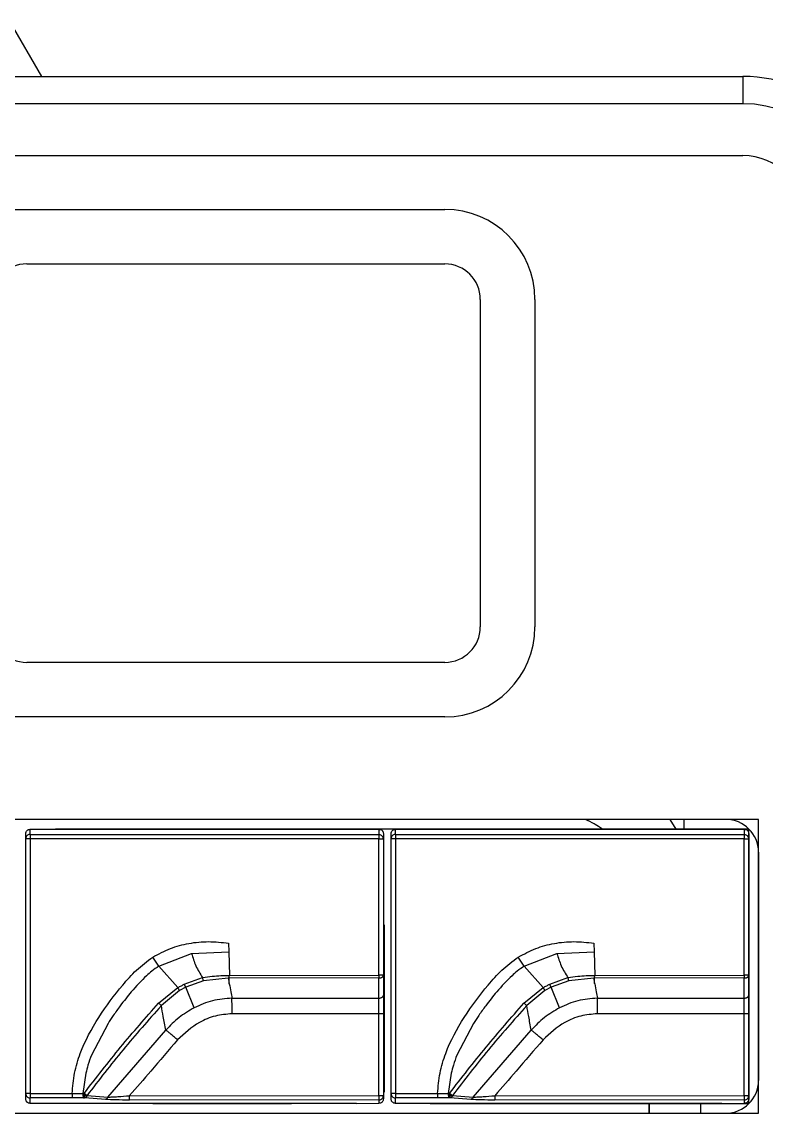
# Model space of a CAD drawing. Header units: millimetres. Extents: x 340 to 481, y 493 to 586.
# Drawn here: x 419.88 to 433.51, y 538.26 to 558.26 of the extents above; entities that cross this region are included whole.
import ezdxf

# ---------------------------------------------------------------- set-up
doc = ezdxf.new("R2010")
doc.units = ezdxf.units.MM
doc.linetypes.add('CENTERX2', pattern=[20.32, 12.7, -2.54, 2.54, -2.54])

msp = doc.modelspace()

# ---------------------------------------------------------------- linework, layer by layer
at = {"color": 7, "linetype": 'Continuous', "lineweight": 25}
for p, q in [((420.242, 557.257), (419.665, 558.257)), ((366.407, 557.257), (433.085, 557.257)), ((433.085, 557.257), (433.085, 556.757)), ((433.085, 556.757), (366.407, 556.757)), ((419.966, 553.822), (427.626, 553.822)), ((428.276, 553.172), (428.276, 547.172)), ((427.626, 546.522), (419.966, 546.522)), ((432.774, 543.645), (366.819, 543.645)), ((431.866, 543.465), (431.752, 543.645)), ((432.002, 543.645), (432.002, 543.465)), ((420.029, 543.465), (426.419, 543.465)), ((420.029, 543.371), (420.029, 543.465)), ((426.419, 543.465), (426.419, 543.366)), ((426.723, 543.465), (433.113, 543.465)), ((426.723, 543.371), (426.723, 543.465)), ((433.113, 543.465), (433.113, 543.366)), ((419.948, 543.291), (419.948, 543.385)), ((419.948, 538.622), (419.948, 543.291)), ((420.029, 543.371), (426.419, 543.366)), ((420.029, 543.292), (420.029, 538.623)), ((426.418, 543.287), (420.029, 543.292)), ((426.418, 540.791), (426.418, 543.287)), ((426.5, 543.385), (426.5, 543.286)), ((426.5, 543.286), (426.5, 540.79)), ((426.642, 543.291), (426.642, 543.385)), ((426.642, 538.622), (426.642, 543.291)), ((426.723, 543.371), (433.113, 543.366)), ((426.723, 543.292), (426.723, 538.623)), ((433.112, 543.287), (426.723, 543.292)), ((433.112, 540.791), (433.112, 543.287)), ((433.194, 543.385), (433.194, 543.286)), ((433.194, 543.286), (433.194, 540.79)), ((433.374, 543.045), (433.374, 538.863)), ((423.665, 541.378), (423.669, 541.219)), ((430.359, 541.378), (430.363, 541.219)), ((422.387, 540.956), (422.277, 541.123)), ((422.387, 540.956), (422.987, 541.188)), ((422.987, 541.188), (423.669, 541.219)), ((423.669, 541.219), (423.68, 540.788)), ((429.081, 540.956), (428.971, 541.123)), ((429.081, 540.956), (429.681, 541.188)), ((429.681, 541.188), (430.363, 541.219)), ((430.363, 541.219), (430.374, 540.788)), ((422.735, 540.563), (422.387, 540.956)), ((429.429, 540.563), (429.081, 540.956)), ((422.853, 540.625), (423.188, 540.746)), ((423.204, 540.686), (422.879, 540.57)), ((423.659, 540.738), (423.204, 540.686)), ((423.674, 540.738), (423.659, 540.738)), ((426.419, 540.74), (423.674, 540.738)), ((423.676, 540.648), (423.674, 540.738)), ((423.68, 540.788), (426.418, 540.791)), ((426.419, 540.372), (426.419, 540.74)), ((426.5, 540.79), (426.5, 540.421)), ((429.547, 540.625), (429.882, 540.746)), ((429.898, 540.686), (429.573, 540.57)), ((430.353, 540.738), (429.898, 540.686)), ((430.368, 540.738), (430.353, 540.738)), ((433.113, 540.74), (430.368, 540.738)), ((430.37, 540.648), (430.368, 540.738)), ((430.374, 540.788), (433.112, 540.791)), ((433.113, 540.372), (433.113, 540.74)), ((433.194, 540.79), (433.194, 540.421)), ((422.382, 540.281), (422.735, 540.563)), ((422.765, 540.509), (422.433, 540.233)), ((422.879, 540.57), (422.765, 540.509)), ((423.035, 540.195), (422.879, 540.57)), ((429.076, 540.281), (429.429, 540.563)), ((429.459, 540.509), (429.127, 540.233)), ((429.573, 540.57), (429.459, 540.509)), ((429.729, 540.195), (429.573, 540.57)), ((423.727, 540.369), (426.419, 540.372)), ((430.421, 540.369), (433.113, 540.372)), ((423.728, 540.088), (426.418, 540.092)), ((426.418, 540.088), (423.728, 540.085)), ((426.418, 538.587), (426.418, 540.088)), ((426.5, 540.088), (426.5, 538.587)), ((430.422, 540.088), (433.112, 540.092)), ((433.112, 540.088), (430.422, 540.085)), ((433.112, 538.587), (433.112, 540.088)), ((433.194, 540.088), (433.194, 538.587)), ((421.456, 539.907), (421.153, 539.329)), ((428.15, 539.907), (427.847, 539.329)), ((421.452, 538.558), (422.515, 539.785)), ((428.146, 538.558), (429.209, 539.785)), ((421.05, 538.994), (420.994, 538.625)), ((427.744, 538.994), (427.688, 538.625)), ((419.948, 538.524), (419.948, 538.622)), ((420.029, 538.623), (420.799, 538.624)), ((420.8, 538.543), (420.029, 538.542)), ((420.029, 538.443), (420.029, 538.542)), ((426.007, 538.443), (420.029, 538.443)), ((420.799, 538.624), (420.994, 538.625)), ((420.994, 538.625), (421.019, 538.626)), ((421.029, 538.545), (421.005, 538.544)), ((421.019, 538.626), (421.02, 538.596)), ((421.409, 538.516), (421.029, 538.545)), ((421.073, 538.587), (421.452, 538.558)), ((421.846, 538.583), (426.418, 538.587)), ((426.419, 538.507), (421.847, 538.503)), ((426.007, 538.443), (426.419, 538.444)), ((426.419, 538.507), (426.419, 538.444)), ((426.5, 538.587), (426.5, 538.524)), ((426.642, 538.524), (426.642, 538.622)), ((426.723, 538.623), (427.493, 538.624)), ((427.494, 538.543), (426.723, 538.542)), ((426.723, 538.443), (426.723, 538.542)), ((432.701, 538.443), (426.723, 538.443)), ((427.493, 538.624), (427.688, 538.625)), ((427.688, 538.625), (427.713, 538.626)), ((427.723, 538.545), (427.699, 538.544)), ((427.713, 538.626), (427.714, 538.596)), ((428.103, 538.516), (427.723, 538.545)), ((427.767, 538.587), (428.146, 538.558)), ((428.54, 538.583), (433.112, 538.587)), ((433.113, 538.507), (428.541, 538.503)), ((431.367, 538.263), (431.367, 538.443)), ((431.368, 538.443), (431.368, 538.263)), ((432.319, 538.263), (432.319, 538.443)), ((432.701, 538.443), (433.113, 538.444)), ((433.113, 538.507), (433.113, 538.444)), ((433.194, 538.587), (433.194, 538.524)), ((366.819, 538.263), (432.774, 538.263))]:
    msp.add_line(p, q, dxfattribs=at)
at = {"color": 7, "linetype": 'Continuous'}
for p, q in [((366.407, 555.807), (433.085, 555.807)), ((407.83, 554.822), (427.626, 554.822)), ((419.966, 553.822), (427.626, 553.822)), ((428.276, 553.172), (428.276, 547.172)), ((429.276, 553.172), (429.276, 547.172)), ((427.626, 546.522), (419.966, 546.522)), ((427.626, 545.522), (407.83, 545.522)), ((433.374, 543.645), (366.219, 543.645)), ((433.374, 538.263), (433.374, 543.645)), ((426.515, 541.714), (426.515, 538.647)), ((366.219, 538.263), (433.374, 538.263))]:
    msp.add_line(p, q, dxfattribs=at)
at = {"color": 7, "linetype": 'CENTERX2'}
for p, q in [((433.194, 543.465), (366.399, 543.465)), ((433.194, 538.443), (433.194, 543.465)), ((366.399, 538.443), (433.194, 538.443))]:
    msp.add_line(p, q, dxfattribs=at)
at = {"color": 7, "linetype": 'Continuous', "lineweight": 25, "flags": 128}
for points in [[(423.678, 540.635), (423.677, 540.642), (423.676, 540.648)], [(430.372, 540.635), (430.371, 540.642), (430.37, 540.648)], [(423.728, 540.085), (423.728, 540.086), (423.728, 540.086), (423.728, 540.086), (423.728, 540.087), (423.728, 540.087), (423.728, 540.088), (423.728, 540.088), (423.728, 540.088)], [(430.422, 540.085), (430.422, 540.086), (430.422, 540.086), (430.422, 540.086), (430.422, 540.087), (430.422, 540.087), (430.422, 540.088), (430.422, 540.088), (430.422, 540.088)]]:
    msp.add_lwpolyline(points, dxfattribs=at)
at = {"color": 7, "linetype": 'Continuous', "lineweight": 25}
for centre, radius, start, end in [((433.085, 554.67), 2.587, 0, 90), ((433.085, 554.67), 2.087, 0, 90), ((419.966, 553.172), 0.65, 90, 180), ((427.626, 553.172), 0.65, 0, 90), ((419.966, 547.172), 0.65, 180, 270), ((427.626, 547.172), 0.65, 270, 0), ((429.367, 541.827), 2, 54.9665, 65.3424), ((429.368, 541.827), 2, 54.9665, 65.3424), ((432.774, 543.045), 0.6, 360, 90), ((423.08, 543.307), 3.052, 178.8009, 180.2767), ((429.472, 543.302), 3.054, 178.8017, 180.2762), ((429.774, 543.307), 3.052, 178.8009, 180.2767), ((436.166, 543.302), 3.054, 178.8017, 180.2762), ((510.108, 556.38), 87.853, 190.25626, 190.31584), ((434.61, 540.795), 8.192, 180.0303, 180.3847), ((516.802, 556.38), 87.853, 190.25626, 190.31584), ((441.304, 540.795), 8.192, 180.0303, 180.3847), ((432.774, 538.863), 0.6, 270, 360), ((422.975, 538.607), 2.946, 179.6961, 181.2645), ((423.745, 538.608), 2.947, 179.696, 181.2644), ((424.83, 538.568), 2.984, 179.7066, 181.239), ((429.402, 538.571), 2.984, 179.7067, 181.239), ((429.669, 538.607), 2.946, 179.6961, 181.2645), ((430.439, 538.608), 2.947, 179.696, 181.2644), ((431.524, 538.568), 2.984, 179.7066, 181.239), ((436.096, 538.571), 2.984, 179.7067, 181.239)]:
    msp.add_arc(centre, radius, start, end, dxfattribs=at)
at = {"color": 7, "linetype": 'Continuous'}
for centre, radius, start, end in [((433.085, 554.67), 1.137, 0, 90), ((427.626, 553.172), 1.65, 0, 90), ((419.966, 553.172), 0.65, 90, 180), ((427.626, 553.172), 0.65, 360, 90), ((419.966, 547.172), 0.65, 180, 270), ((427.626, 547.172), 1.65, 270, 0), ((427.626, 547.172), 0.65, 270, 0)]:
    msp.add_arc(centre, radius, start, end, dxfattribs=at)
at = {"color": 7, "linetype": 'Continuous', "lineweight": 25}
for points, knots in [([(419.948, 543.385), (419.949, 543.395), (419.951, 543.416), (419.968, 543.438), (419.984, 543.452), (420.002, 543.462), (420.019, 543.464), (420.029, 543.465)], [0, 0, 0, 0, 0.246055, 0.49554, 0.623249, 0.746587, 1, 1, 1, 1]), ([(426.419, 543.465), (426.43, 543.464), (426.451, 543.462), (426.473, 543.446), (426.487, 543.43), (426.498, 543.411), (426.499, 543.395), (426.5, 543.385)], [0, 0, 0, 0, 0.249636, 0.501402, 0.628165, 0.75021, 1, 1, 1, 1]), ([(426.642, 543.385), (426.643, 543.395), (426.645, 543.416), (426.662, 543.438), (426.678, 543.452), (426.696, 543.462), (426.713, 543.464), (426.723, 543.465)], [0, 0, 0, 0, 0.246055, 0.49554, 0.623249, 0.746587, 1, 1, 1, 1]), ([(433.113, 543.465), (433.124, 543.464), (433.145, 543.462), (433.167, 543.446), (433.181, 543.43), (433.192, 543.411), (433.193, 543.395), (433.194, 543.385)], [0, 0, 0, 0, 0.249636, 0.501402, 0.628165, 0.75021, 1, 1, 1, 1]), ([(420.029, 543.371), (420.022, 543.37), (420.004, 543.369), (419.983, 543.358), (419.967, 543.343), (419.957, 543.329), (419.95, 543.311), (419.949, 543.298), (419.948, 543.291)], [0, 0, 0, 0, 0.182036, 0.411431, 0.545976, 0.690302, 0.842527, 1, 1, 1, 1]), ([(420.029, 543.292), (420.018, 543.292), (420.003, 543.292), (419.984, 543.292), (419.971, 543.292), (419.961, 543.292), (419.951, 543.291), (419.949, 543.291), (419.948, 543.291)], [0, 0, 0, 0, 0.243743, 0.372827, 0.502302, 0.631379, 0.759406, 1, 1, 1, 1]), ([(426.418, 543.287), (426.426, 543.287), (426.444, 543.287), (426.465, 543.287), (426.481, 543.287), (426.491, 543.287), (426.499, 543.286), (426.5, 543.286), (426.5, 543.286)], [0, 0, 0, 0, 0.181752, 0.411268, 0.545131, 0.689867, 0.842768, 1, 1, 1, 1]), ([(426.5, 543.286), (426.5, 543.293), (426.499, 543.306), (426.491, 543.324), (426.481, 543.339), (426.465, 543.353), (426.444, 543.364), (426.427, 543.365), (426.419, 543.366)], [0, 0, 0, 0, 0.157473, 0.309699, 0.454025, 0.58857, 0.817964, 1, 1, 1, 1]), ([(426.723, 543.371), (426.716, 543.37), (426.698, 543.369), (426.677, 543.358), (426.661, 543.343), (426.651, 543.329), (426.644, 543.311), (426.643, 543.298), (426.642, 543.291)], [0, 0, 0, 0, 0.182036, 0.411431, 0.545976, 0.690302, 0.842527, 1, 1, 1, 1]), ([(426.723, 543.292), (426.712, 543.292), (426.697, 543.292), (426.678, 543.292), (426.665, 543.292), (426.655, 543.292), (426.645, 543.291), (426.643, 543.291), (426.642, 543.291)], [0, 0, 0, 0, 0.243743, 0.372827, 0.502302, 0.631379, 0.759406, 1, 1, 1, 1]), ([(433.112, 543.287), (433.12, 543.287), (433.138, 543.287), (433.159, 543.287), (433.175, 543.287), (433.185, 543.287), (433.193, 543.286), (433.194, 543.286), (433.194, 543.286)], [0, 0, 0, 0, 0.181752, 0.411268, 0.545131, 0.689867, 0.842768, 1, 1, 1, 1]), ([(433.194, 543.286), (433.194, 543.293), (433.193, 543.306), (433.185, 543.324), (433.175, 543.339), (433.159, 543.353), (433.138, 543.364), (433.121, 543.365), (433.113, 543.366)], [0, 0, 0, 0, 0.157473, 0.309699, 0.454025, 0.58857, 0.817964, 1, 1, 1, 1]), ([(422.277, 541.123), (422.383, 541.179), (422.592, 541.29), (422.939, 541.383), (423.3, 541.418), (423.542, 541.392), (423.665, 541.378)], [0, 0, 0, 0, 0.248333, 0.494266, 0.743232, 1, 1, 1, 1]), ([(428.971, 541.123), (429.077, 541.179), (429.286, 541.29), (429.633, 541.383), (429.994, 541.418), (430.236, 541.392), (430.359, 541.378)], [0, 0, 0, 0, 0.248333, 0.494266, 0.743232, 1, 1, 1, 1]), ([(420.799, 538.624), (420.81, 538.749), (420.832, 539), (420.976, 539.48), (421.273, 540.027), (421.642, 540.521), (421.972, 540.895), (422.174, 541.046), (422.277, 541.123)], [0, 0, 0, 0, 0.126243, 0.252407, 0.500957, 0.747041, 0.871227, 1, 1, 1, 1]), ([(422.987, 541.188), (423.01, 541.112), (423.057, 540.955), (423.144, 540.817), (423.188, 540.746)], [0, 0, 0, 0, 0.4881201, 1, 1, 1, 1]), ([(427.493, 538.624), (427.504, 538.749), (427.526, 539), (427.67, 539.48), (427.967, 540.027), (428.336, 540.521), (428.666, 540.895), (428.868, 541.046), (428.971, 541.123)], [0, 0, 0, 0, 0.126243, 0.252407, 0.500957, 0.747041, 0.871227, 1, 1, 1, 1]), ([(429.681, 541.188), (429.704, 541.112), (429.751, 540.955), (429.838, 540.817), (429.882, 540.746)], [0, 0, 0, 0, 0.48812, 1, 1, 1, 1]), ([(422.387, 540.956), (422.344, 540.927), (422.264, 540.875), (422.194, 540.811), (422.163, 540.782)], [0, 0, 0, 0, 0.548877, 1, 1, 1, 1]), ([(429.081, 540.956), (429.038, 540.927), (428.958, 540.875), (428.888, 540.811), (428.857, 540.782)], [0, 0, 0, 0, 0.548877, 1, 1, 1, 1]), ([(422.163, 540.782), (422.067, 540.686), (421.895, 540.512), (421.747, 540.318), (421.681, 540.232)], [0, 0, 0, 0, 0.556874, 1, 1, 1, 1]), ([(423.188, 540.746), (423.248, 540.755), (423.41, 540.781), (423.575, 540.786), (423.68, 540.788)], [0, 0, 0, 0, 0.363352, 1, 1, 1, 1]), ([(423.204, 540.686), (423.203, 540.69), (423.201, 540.699), (423.197, 540.714), (423.193, 540.73), (423.19, 540.741), (423.188, 540.746)], [0, 0, 0, 0, 0.24719, 0.499867, 0.752615, 1, 1, 1, 1]), ([(423.678, 540.635), (423.687, 540.585), (423.703, 540.496), (423.72, 540.408), (423.727, 540.369)], [0, 0, 0, 0, 0.560088, 1, 1, 1, 1]), ([(426.419, 540.74), (426.429, 540.741), (426.445, 540.742), (426.464, 540.748), (426.477, 540.754), (426.487, 540.762), (426.498, 540.774), (426.499, 540.783), (426.5, 540.79)], [0, 0, 0, 0, 0.241127, 0.370686, 0.502719, 0.634695, 0.763396, 1, 1, 1, 1]), ([(426.5, 540.79), (426.499, 540.79), (426.497, 540.79), (426.487, 540.79), (426.48, 540.79), (426.476, 540.79)], [0, 0, 0, 0, 0.483166, 0.74054, 1, 1, 1, 1]), ([(428.857, 540.782), (428.761, 540.686), (428.589, 540.512), (428.441, 540.318), (428.375, 540.232)], [0, 0, 0, 0, 0.556874, 1, 1, 1, 1]), ([(429.882, 540.746), (429.942, 540.755), (430.104, 540.781), (430.269, 540.786), (430.374, 540.788)], [0, 0, 0, 0, 0.363352, 1, 1, 1, 1]), ([(429.898, 540.686), (429.897, 540.69), (429.895, 540.699), (429.891, 540.714), (429.887, 540.73), (429.884, 540.741), (429.882, 540.746)], [0, 0, 0, 0, 0.24719, 0.499867, 0.752615, 1, 1, 1, 1]), ([(430.372, 540.635), (430.381, 540.585), (430.397, 540.496), (430.414, 540.408), (430.421, 540.369)], [0, 0, 0, 0, 0.560088, 1, 1, 1, 1]), ([(433.113, 540.74), (433.123, 540.741), (433.139, 540.742), (433.158, 540.748), (433.171, 540.754), (433.181, 540.762), (433.192, 540.774), (433.193, 540.783), (433.194, 540.79)], [0, 0, 0, 0, 0.241127, 0.370686, 0.502719, 0.634695, 0.763396, 1, 1, 1, 1]), ([(433.194, 540.79), (433.193, 540.79), (433.191, 540.79), (433.181, 540.79), (433.174, 540.79), (433.17, 540.79)], [0, 0, 0, 0, 0.483166, 0.74054, 1, 1, 1, 1]), ([(422.735, 540.563), (422.756, 540.575), (422.795, 540.597), (422.836, 540.616), (422.853, 540.625)], [0, 0, 0, 0, 0.557096, 1, 1, 1, 1]), ([(422.765, 540.509), (422.763, 540.513), (422.759, 540.52), (422.752, 540.534), (422.743, 540.548), (422.738, 540.558), (422.735, 540.563)], [0, 0, 0, 0, 0.2470511, 0.4997128, 0.7525276, 1, 1, 1, 1]), ([(422.879, 540.57), (422.877, 540.574), (422.874, 540.582), (422.868, 540.596), (422.861, 540.611), (422.856, 540.62), (422.853, 540.625)], [0, 0, 0, 0, 0.247246, 0.499807, 0.752471, 1, 1, 1, 1]), ([(429.429, 540.563), (429.45, 540.575), (429.489, 540.597), (429.53, 540.616), (429.547, 540.625)], [0, 0, 0, 0, 0.557096, 1, 1, 1, 1]), ([(429.459, 540.509), (429.457, 540.513), (429.453, 540.52), (429.446, 540.534), (429.437, 540.548), (429.432, 540.558), (429.429, 540.563)], [0, 0, 0, 0, 0.247051, 0.499713, 0.752528, 1, 1, 1, 1]), ([(429.573, 540.57), (429.571, 540.574), (429.568, 540.582), (429.562, 540.596), (429.555, 540.611), (429.55, 540.62), (429.548, 540.625)], [0, 0, 0, 0, 0.247246, 0.499807, 0.752471, 1, 1, 1, 1]), ([(421.019, 538.626), (421.239, 538.91), (421.676, 539.475), (422.148, 540.013), (422.382, 540.281)], [0, 0, 0, 0, 0.502993, 1, 1, 1, 1]), ([(422.433, 540.233), (422.196, 539.967), (421.722, 539.434), (421.289, 538.869), (421.073, 538.587)], [0, 0, 0, 0, 0.499871, 1, 1, 1, 1]), ([(422.433, 540.233), (422.429, 540.237), (422.423, 540.243), (422.41, 540.256), (422.396, 540.268), (422.387, 540.277), (422.382, 540.281)], [0, 0, 0, 0, 0.246047, 0.499442, 0.75314, 1, 1, 1, 1]), ([(422.515, 539.785), (422.5, 539.869), (422.472, 540.018), (422.445, 540.167), (422.433, 540.233)], [0, 0, 0, 0, 0.558805, 1, 1, 1, 1]), ([(423.727, 540.369), (423.606, 540.36), (423.366, 540.343), (423.145, 540.244), (423.035, 540.194)], [0, 0, 0, 0, 0.50027, 1, 1, 1, 1]), ([(426.419, 540.372), (426.429, 540.373), (426.445, 540.373), (426.464, 540.38), (426.477, 540.386), (426.487, 540.394), (426.498, 540.406), (426.499, 540.415), (426.5, 540.421)], [0, 0, 0, 0, 0.241128, 0.370687, 0.50272, 0.634695, 0.763396, 1, 1, 1, 1]), ([(426.5, 540.421), (426.5, 540.365), (426.5, 540.263), (426.5, 540.142), (426.5, 540.088)], [0, 0, 0, 0, 0.5582622, 1, 1, 1, 1]), ([(427.713, 538.626), (427.933, 538.91), (428.37, 539.475), (428.842, 540.013), (429.076, 540.281)], [0, 0, 0, 0, 0.502993, 1, 1, 1, 1]), ([(429.127, 540.233), (428.89, 539.967), (428.416, 539.434), (427.983, 538.869), (427.767, 538.587)], [0, 0, 0, 0, 0.499871, 1, 1, 1, 1]), ([(429.127, 540.233), (429.123, 540.237), (429.117, 540.243), (429.104, 540.256), (429.09, 540.268), (429.081, 540.277), (429.076, 540.281)], [0, 0, 0, 0, 0.246047, 0.499442, 0.75314, 1, 1, 1, 1]), ([(429.209, 539.785), (429.194, 539.869), (429.166, 540.018), (429.139, 540.167), (429.127, 540.233)], [0, 0, 0, 0, 0.558805, 1, 1, 1, 1]), ([(430.421, 540.369), (430.3, 540.36), (430.06, 540.343), (429.839, 540.244), (429.729, 540.194)], [0, 0, 0, 0, 0.50027, 1, 1, 1, 1]), ([(433.113, 540.372), (433.123, 540.373), (433.139, 540.373), (433.158, 540.38), (433.171, 540.386), (433.181, 540.394), (433.192, 540.406), (433.193, 540.415), (433.194, 540.421)], [0, 0, 0, 0, 0.241128, 0.370687, 0.50272, 0.634695, 0.763396, 1, 1, 1, 1]), ([(433.194, 540.421), (433.194, 540.365), (433.194, 540.263), (433.194, 540.142), (433.194, 540.088)], [0, 0, 0, 0, 0.5582622, 1, 1, 1, 1]), ([(421.681, 540.232), (421.638, 540.173), (421.56, 540.066), (421.488, 539.956), (421.456, 539.907)], [0, 0, 0, 0, 0.560178, 1, 1, 1, 1]), ([(423.035, 540.194), (422.939, 540.138), (422.747, 540.025), (422.593, 539.865), (422.515, 539.785)], [0, 0, 0, 0, 0.499581, 1, 1, 1, 1]), ([(423.728, 540.085), (423.625, 540.076), (423.419, 540.057), (423.062, 539.911), (422.858, 539.724), (422.731, 539.608)], [0, 0, 0, 0, 0.272237, 0.547518, 1, 1, 1, 1]), ([(426.418, 540.088), (426.418, 540.089), (426.418, 540.09), (426.418, 540.091), (426.418, 540.092)], [0, 0, 0, 0, 0.560035, 1, 1, 1, 1]), ([(426.418, 540.088), (426.429, 540.088), (426.444, 540.088), (426.463, 540.088), (426.477, 540.088), (426.487, 540.088), (426.497, 540.088), (426.499, 540.088), (426.5, 540.088)], [0, 0, 0, 0, 0.240915, 0.370391, 0.5023, 0.633826, 0.762244, 1, 1, 1, 1]), ([(428.375, 540.232), (428.332, 540.173), (428.254, 540.066), (428.182, 539.956), (428.15, 539.907)], [0, 0, 0, 0, 0.5601777, 1, 1, 1, 1]), ([(429.729, 540.194), (429.633, 540.138), (429.441, 540.025), (429.287, 539.865), (429.209, 539.785)], [0, 0, 0, 0, 0.499581, 1, 1, 1, 1]), ([(430.422, 540.085), (430.319, 540.076), (430.113, 540.057), (429.756, 539.911), (429.552, 539.724), (429.425, 539.608)], [0, 0, 0, 0, 0.272237, 0.547518, 1, 1, 1, 1]), ([(433.112, 540.088), (433.112, 540.089), (433.112, 540.09), (433.112, 540.091), (433.112, 540.092)], [0, 0, 0, 0, 0.560035, 1, 1, 1, 1]), ([(433.112, 540.088), (433.123, 540.088), (433.138, 540.088), (433.157, 540.088), (433.171, 540.088), (433.181, 540.088), (433.191, 540.088), (433.193, 540.088), (433.194, 540.088)], [0, 0, 0, 0, 0.240915, 0.370391, 0.5023, 0.633826, 0.762244, 1, 1, 1, 1]), ([(422.731, 539.608), (422.711, 539.624), (422.671, 539.657), (422.614, 539.705), (422.56, 539.749), (422.53, 539.773), (422.515, 539.785)], [0, 0, 0, 0, 0.250369, 0.500556, 0.750451, 1, 1, 1, 1]), ([(429.425, 539.608), (429.405, 539.624), (429.365, 539.657), (429.308, 539.705), (429.254, 539.749), (429.224, 539.773), (429.209, 539.785)], [0, 0, 0, 0, 0.250369, 0.500556, 0.750451, 1, 1, 1, 1]), ([(422.731, 539.608), (422.568, 539.416), (422.275, 539.073), (421.978, 538.733), (421.846, 538.583)], [0, 0, 0, 0, 0.55723, 1, 1, 1, 1]), ([(429.425, 539.608), (429.262, 539.416), (428.969, 539.073), (428.672, 538.733), (428.54, 538.583)], [0, 0, 0, 0, 0.55723, 1, 1, 1, 1]), ([(421.153, 539.329), (421.13, 539.267), (421.089, 539.158), (421.062, 539.044), (421.05, 538.994)], [0, 0, 0, 0, 0.560421, 1, 1, 1, 1]), ([(427.847, 539.329), (427.824, 539.267), (427.783, 539.158), (427.756, 539.044), (427.744, 538.994)], [0, 0, 0, 0, 0.5604209, 1, 1, 1, 1]), ([(420.029, 538.623), (420.021, 538.623), (420.004, 538.623), (419.983, 538.623), (419.967, 538.623), (419.957, 538.623), (419.95, 538.622), (419.949, 538.622), (419.948, 538.622)], [0, 0, 0, 0, 0.181975, 0.411373, 0.545073, 0.689667, 0.84255, 1, 1, 1, 1]), ([(419.948, 538.622), (419.949, 538.615), (419.95, 538.602), (419.957, 538.585), (419.967, 538.57), (419.976, 538.562), (419.981, 538.558)], [0, 0, 0, 0, 0.267539, 0.526165, 0.771462, 1, 1, 1, 1]), ([(420.029, 538.443), (420.019, 538.444), (419.997, 538.447), (419.975, 538.463), (419.961, 538.479), (419.951, 538.497), (419.949, 538.513), (419.948, 538.524)], [0, 0, 0, 0, 0.249649, 0.501423, 0.628183, 0.750223, 1, 1, 1, 1]), ([(421.005, 538.544), (420.967, 538.544), (420.899, 538.543), (420.83, 538.543), (420.8, 538.543)], [0, 0, 0, 0, 0.559986, 1, 1, 1, 1]), ([(420.994, 538.625), (420.994, 538.615), (420.995, 538.595), (420.998, 538.569), (421.001, 538.55), (421.004, 538.546), (421.005, 538.544)], [0, 0, 0, 0, 0.250182, 0.500001, 0.749816, 1, 1, 1, 1]), ([(421.073, 538.587), (421.07, 538.589), (421.062, 538.594), (421.049, 538.603), (421.034, 538.614), (421.024, 538.622), (421.019, 538.626)], [0, 0, 0, 0, 0.221754, 0.487119, 0.729135, 1, 1, 1, 1]), ([(421.02, 538.596), (421.02, 538.589), (421.021, 538.576), (421.024, 538.56), (421.026, 538.549), (421.028, 538.546), (421.029, 538.545)], [0, 0, 0, 0, 0.25001, 0.499562, 0.749799, 1, 1, 1, 1]), ([(421.02, 538.596), (421.026, 538.594), (421.037, 538.591), (421.056, 538.588), (421.067, 538.587), (421.073, 538.587)], [0, 0, 0, 0, 0.3323624, 0.6229617, 1, 1, 1, 1]), ([(421.073, 538.587), (421.07, 538.581), (421.065, 538.57), (421.054, 538.557), (421.042, 538.548), (421.034, 538.546), (421.029, 538.545)], [0, 0, 0, 0, 0.249812, 0.499999, 0.750183, 1, 1, 1, 1]), ([(421.452, 538.558), (421.449, 538.553), (421.444, 538.541), (421.434, 538.528), (421.421, 538.519), (421.413, 538.517), (421.409, 538.516)], [0, 0, 0, 0, 0.245528, 0.499445, 0.753667, 1, 1, 1, 1]), ([(421.847, 538.503), (421.762, 538.504), (421.604, 538.505), (421.47, 538.512), (421.409, 538.516)], [0, 0, 0, 0, 0.535867, 1, 1, 1, 1]), ([(421.452, 538.558), (421.48, 538.559), (421.538, 538.561), (421.671, 538.568), (421.776, 538.577), (421.846, 538.583)], [0, 0, 0, 0, 0.243767, 0.492923, 1, 1, 1, 1]), ([(426.418, 538.587), (426.429, 538.587), (426.445, 538.587), (426.464, 538.587), (426.477, 538.587), (426.487, 538.587), (426.497, 538.587), (426.499, 538.587), (426.5, 538.587)], [0, 0, 0, 0, 0.243617, 0.372782, 0.502319, 0.631448, 0.759539, 1, 1, 1, 1]), ([(426.419, 538.507), (426.427, 538.508), (426.444, 538.509), (426.465, 538.52), (426.481, 538.534), (426.491, 538.549), (426.499, 538.567), (426.5, 538.58), (426.5, 538.587)], [0, 0, 0, 0, 0.182036, 0.411431, 0.545976, 0.690302, 0.842527, 1, 1, 1, 1]), ([(426.491, 538.486), (426.487, 538.48), (426.479, 538.468), (426.461, 538.454), (426.441, 538.445), (426.426, 538.444), (426.419, 538.444)], [0, 0, 0, 0, 0.25003, 0.506976, 0.750519, 1, 1, 1, 1]), ([(426.5, 538.524), (426.5, 538.517), (426.499, 538.504), (426.494, 538.492), (426.491, 538.486)], [0, 0, 0, 0, 0.49972, 1, 1, 1, 1]), ([(426.723, 538.623), (426.715, 538.623), (426.698, 538.623), (426.677, 538.623), (426.661, 538.623), (426.651, 538.623), (426.644, 538.622), (426.643, 538.622), (426.642, 538.622)], [0, 0, 0, 0, 0.181975, 0.411373, 0.545073, 0.689667, 0.84255, 1, 1, 1, 1]), ([(426.642, 538.622), (426.643, 538.615), (426.644, 538.602), (426.651, 538.585), (426.661, 538.57), (426.67, 538.562), (426.675, 538.558)], [0, 0, 0, 0, 0.267539, 0.526165, 0.771462, 1, 1, 1, 1]), ([(426.723, 538.443), (426.713, 538.444), (426.691, 538.447), (426.669, 538.463), (426.655, 538.479), (426.645, 538.497), (426.643, 538.513), (426.642, 538.524)], [0, 0, 0, 0, 0.249649, 0.501423, 0.628183, 0.750223, 1, 1, 1, 1]), ([(427.699, 538.544), (427.661, 538.544), (427.593, 538.543), (427.524, 538.543), (427.494, 538.543)], [0, 0, 0, 0, 0.5599855, 1, 1, 1, 1]), ([(427.688, 538.625), (427.688, 538.615), (427.689, 538.595), (427.692, 538.569), (427.695, 538.55), (427.698, 538.546), (427.699, 538.544)], [0, 0, 0, 0, 0.250182, 0.500001, 0.749816, 1, 1, 1, 1]), ([(427.767, 538.587), (427.764, 538.589), (427.756, 538.594), (427.743, 538.603), (427.728, 538.614), (427.718, 538.622), (427.713, 538.626)], [0, 0, 0, 0, 0.221754, 0.487119, 0.729135, 1, 1, 1, 1]), ([(427.714, 538.596), (427.714, 538.589), (427.715, 538.576), (427.718, 538.56), (427.72, 538.549), (427.722, 538.546), (427.723, 538.545)], [0, 0, 0, 0, 0.25001, 0.499562, 0.749799, 1, 1, 1, 1]), ([(427.714, 538.596), (427.72, 538.594), (427.731, 538.591), (427.75, 538.588), (427.761, 538.587), (427.767, 538.587)], [0, 0, 0, 0, 0.332362, 0.622962, 1, 1, 1, 1]), ([(427.767, 538.587), (427.764, 538.581), (427.759, 538.57), (427.748, 538.557), (427.736, 538.548), (427.728, 538.546), (427.723, 538.545)], [0, 0, 0, 0, 0.249812, 0.499999, 0.750183, 1, 1, 1, 1]), ([(428.146, 538.558), (428.143, 538.553), (428.138, 538.541), (428.128, 538.528), (428.115, 538.519), (428.107, 538.517), (428.103, 538.516)], [0, 0, 0, 0, 0.245528, 0.499445, 0.753667, 1, 1, 1, 1]), ([(428.541, 538.503), (428.456, 538.504), (428.298, 538.505), (428.164, 538.512), (428.103, 538.516)], [0, 0, 0, 0, 0.535867, 1, 1, 1, 1]), ([(428.146, 538.558), (428.174, 538.559), (428.232, 538.561), (428.365, 538.568), (428.47, 538.577), (428.54, 538.583)], [0, 0, 0, 0, 0.243767, 0.492923, 1, 1, 1, 1]), ([(433.112, 538.587), (433.123, 538.587), (433.139, 538.587), (433.158, 538.587), (433.171, 538.587), (433.181, 538.587), (433.191, 538.587), (433.193, 538.587), (433.194, 538.587)], [0, 0, 0, 0, 0.243617, 0.372782, 0.502319, 0.631448, 0.759539, 1, 1, 1, 1]), ([(433.113, 538.507), (433.121, 538.508), (433.138, 538.509), (433.159, 538.52), (433.175, 538.534), (433.185, 538.549), (433.193, 538.567), (433.194, 538.58), (433.194, 538.587)], [0, 0, 0, 0, 0.182036, 0.411431, 0.545976, 0.690302, 0.842527, 1, 1, 1, 1]), ([(433.185, 538.486), (433.181, 538.48), (433.173, 538.468), (433.155, 538.454), (433.135, 538.445), (433.12, 538.444), (433.113, 538.444)], [0, 0, 0, 0, 0.25003, 0.506976, 0.750519, 1, 1, 1, 1]), ([(433.194, 538.524), (433.194, 538.517), (433.193, 538.504), (433.188, 538.492), (433.185, 538.486)], [0, 0, 0, 0, 0.49972, 1, 1, 1, 1])]:
    msp.add_open_spline(points, degree=3, knots=knots, dxfattribs=at)
for points in [[(423.674, 540.738), (423.675, 540.745), (423.677, 540.761), (423.679, 540.779), (423.68, 540.788)], [(430.368, 540.738), (430.369, 540.745), (430.371, 540.761), (430.373, 540.779), (430.374, 540.788)], [(423.728, 540.088), (423.728, 540.139), (423.728, 540.241), (423.727, 540.326), (423.727, 540.369)], [(426.418, 540.092), (426.419, 540.142), (426.419, 540.244), (426.419, 540.329), (426.419, 540.372)], [(430.422, 540.088), (430.422, 540.139), (430.422, 540.241), (430.421, 540.326), (430.421, 540.369)], [(433.112, 540.092), (433.113, 540.142), (433.113, 540.244), (433.113, 540.329), (433.113, 540.372)]]:
    msp.add_open_spline(points, degree=3, dxfattribs=at)
at = {"color": 8, "linetype": 'Continuous', "lineweight": 25}
for points, knots in [([(426.476, 540.79), (426.472, 540.79), (426.464, 540.79), (426.444, 540.791), (426.429, 540.791), (426.418, 540.791)], [0, 0, 0, 0, 0.257877, 0.515012, 1, 1, 1, 1]), ([(433.17, 540.79), (433.166, 540.79), (433.158, 540.79), (433.138, 540.791), (433.123, 540.791), (433.112, 540.791)], [0, 0, 0, 0, 0.2578771, 0.5150124, 1, 1, 1, 1]), ([(419.981, 538.558), (419.989, 538.553), (420.004, 538.544), (420.022, 538.543), (420.029, 538.542)], [0, 0, 0, 0, 0.557602, 1, 1, 1, 1]), ([(426.675, 538.558), (426.683, 538.553), (426.698, 538.544), (426.716, 538.543), (426.723, 538.542)], [0, 0, 0, 0, 0.557602, 1, 1, 1, 1])]:
    msp.add_open_spline(points, degree=3, knots=knots, dxfattribs=at)

doc.saveas('drawing.dxf')
